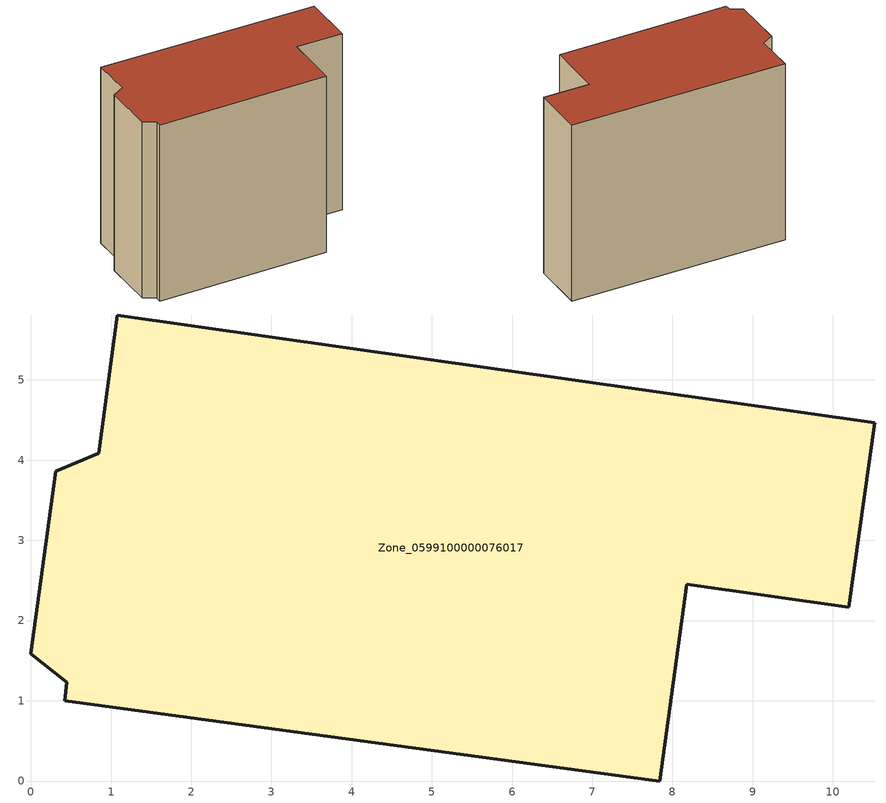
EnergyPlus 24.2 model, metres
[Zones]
Zone_0599100000076017
 floor ground (C_G): 1.08,5.81 10.52,4.47 10.2,2.17 8.18,2.45 7.84,0 0.42,1 0.45,1.23 0,1.59 0.31,3.86 0.85,4.09 z2.59
 wall outside (C_F): 0.85,4.09 0.31,3.86 0,1.59 0.45,1.23 0.42,1 7.84,0 8.18,2.45 10.2,2.17 10.52,4.47 1.08,5.81 0.85,4.09 z2.59:10.8
 roof outside (C_R): 10.52,4.47 1.08,5.81 0.85,4.09 0.31,3.86 0,1.59 0.45,1.23 0.42,1 7.84,0 8.18,2.45 10.2,2.17 z10.8
[BUILDING]
Pand.0599100000076017: North Axis=0; Terrain=City; Loads Convergence Tolerance Value=0.04; Temperature Convergence Tolerance Value=0.4; Solar Distribution=FullExterior; Maximum Number of Warmup Days=25; Minimum Number of Warmup Days=1
[Site:Location]
Rotterdam.The.Hague.AP_ZH_NLD Design_Conditions: Latitude=51.96; Longitude=4.45; Time Zone=1; Elevation=-4.5
[SITE:GROUNDTEMPERATURE:BUILDINGSURFACE]
18, 18, 18, 18, 18, 18, 18, 18, 18, 18, 18, 18
[MATERIAL] Thermal Absorptance=0.9; Solar Absorptance=0.7; Visible Absorptance=0.7
Name | Roughness | Thickness | Conductivity | Density | Specific Heat
G.TI.1946 | MediumSmooth | 0.15 | 1 | 540 | 1210
F.TI.1946 | Rough | 0.3 | 0.857143 | 1920 | 840
R.TI.1946 | MediumRough | 0.2 | 0.1 | 1500 | 1000
[CONSTRUCTION]
C_G: G.TI.1946
C_F: F.TI.1946
C_R: R.TI.1946
[ZONE]
Zone_0599100000076017: Type=1; Multiplier=1; Ceiling Height=Autocalculate; Volume=Autocalculate; Floor Area=autocalculate; Part of Total Floor Area=Yes
[ZONEINFILTRATION:DESIGNFLOWRATE]
Infil_Zone_0599100000076017: Zone or ZoneList or Space or SpaceList=Zone_0599100000076017; Schedule=AlwaysOn; Design Flow Rate Calculation Method=Flow/Area; Flow Rate per Floor Area=0.003; Constant Term Coefficient=1; Temperature Term Coefficient=0; Velocity Term Coefficient=0; Velocity Squared Term Coefficient=0
[HVACTEMPLATE:ZONE:IDEALLOADSAIRSYSTEM]
Zone_0599100000076017: Maximum Heating Supply Air Temperature=50; Minimum Cooling Supply Air Temperature=13; Maximum Heating Supply Air Humidity Ratio=0.0156; Minimum Cooling Supply Air Humidity Ratio=0.0077; Heating Limit=NoLimit; Cooling Limit=NoLimit; Dehumidification Control Type=ConstantSensibleHeatRatio; Cooling Sensible Heat Ratio=0.7; Dehumidification Setpoint=60; Humidification Control Type=None; Humidification Setpoint=30; Outdoor Air Method=None; Outdoor Air Flow Rate per Person=0.00944; Outdoor Air Flow Rate per Zone Floor Area=0; Outdoor Air Flow Rate per Zone=0; Demand Controlled Ventilation Type=None; Outdoor Air Economizer Type=NoEconomizer; Heat Recovery Type=None; Sensible Heat Recovery Effectiveness=0.7; Latent Heat Recovery Effectiveness=0.65
[ZONECONTROL:THERMOSTAT]
ThermostatControl_Zone_0599100000076017: Zone or ZoneList=Zone_0599100000076017; Control Type Schedule=DualSetpointControlType; Control 1=Thermostat_Zone_0599100000076017; Temperature Difference Between Cutout And Setpoint=0
[THERMOSTATSETPOINT:DUALSETPOINT]
Thermostat_Zone_0599100000076017: Heating Setpoint Temperature Schedule=HeatingSetpoint_Zone_0599100000076017; Cooling Setpoint Temperature Schedule=CoolingSetpoint_Zone_0599100000076017
[SCHEDULE:COMPACT]
HeatingSetpoint_Zone_0599100000076017: Through: 12/31, For: AllDays, Until: 24:00, 21
CoolingSetpoint_Zone_0599100000076017: Through: 12/31, For: AllDays, Until: 24:00, 24
DualSetpointControlType: Through: 12/31, For: AllDays, Until: 24:00, 4
AlwaysOn: Through: 12/31, For: AllDays, Until: 24:00, 1
